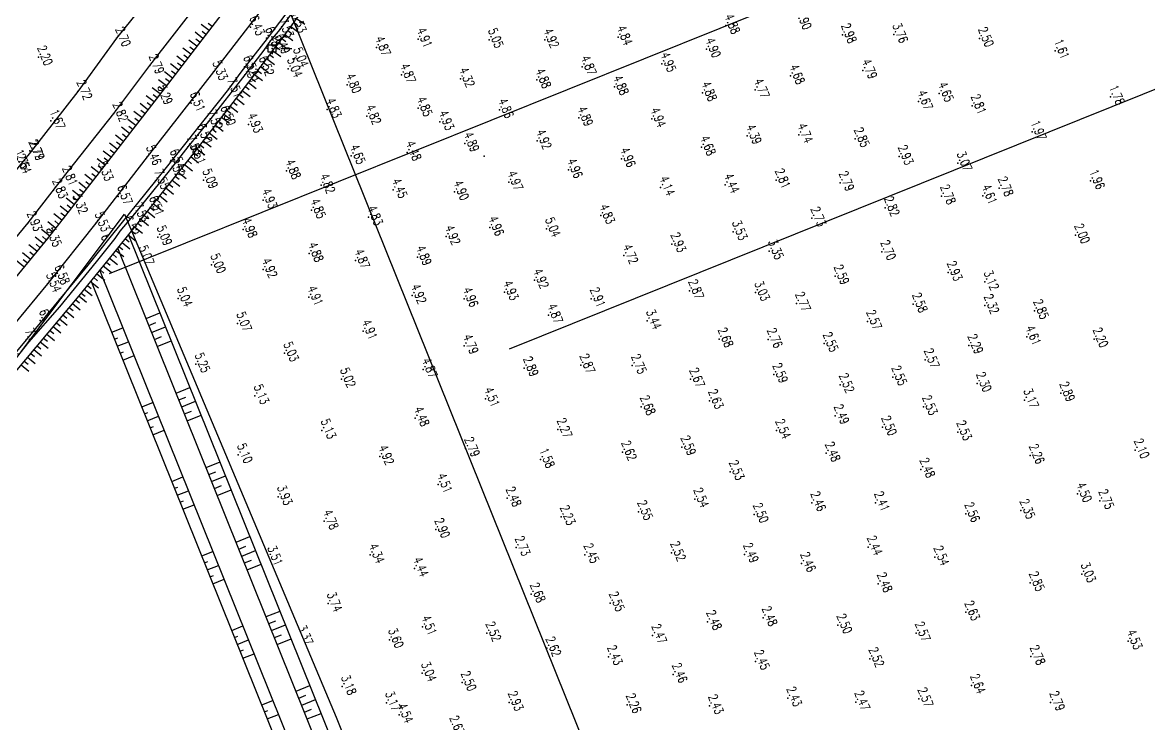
# Model space of a CAD drawing. Header units: millimetres. Extents: x 405522 to 410309, y 2303080 to 2310223.
# Drawn here: x 407481.1 to 407706.3, y 2306844.7 to 2306985 of the extents above; entities that cross this region are included whole.
import ezdxf
from ezdxf.enums import TextEntityAlignment as Align
from ezdxf.xclip import XClip

# ---------------------------------------------------------------- set-up
doc = ezdxf.new("R2010")
doc.units = ezdxf.units.MM
doc.header["$LTSCALE"] = 10
doc.header["$MEASUREMENT"] = 0
doc.header["$XCLIPFRAME"] = 0
doc.layers.get('0').update_dxf_attribs({"linetype": 'CONTINUOUS'})
doc.layers.get('Defpoints').update_dxf_attribs({"linetype": 'CONTINUOUS'})
for name, color, linetype in [('caodo', 7, 'CONTINUOUS'), ('De', 5, 'CONTINUOUS'), ('Hatch', 8, 'CONTINUOUS'), ('Ke', 3, 'CONTINUOUS'), ('Line', 136, 'CONTINUOUS'), ('Main', 3, 'CONTINUOUS'), ('w', 8, 'CONTINUOUS')]:
    doc.layers.add(name, color=color, linetype=linetype)
doc.styles.add('TextH', font='vntimeh.shx', dxfattribs={"width": 0.75})
doc.styles.add('txt', font='romans.shx', dxfattribs={"height": 0.2})
doc.dimstyles.new('D2', dxfattribs={"dimscale": 2, "dimtxt": 1.8, "dimasz": 1.5, "dimexe": 1.5, "dimexo": 2, "dimgap": 1, "dimtad": 1, "dimdec": 1, "dimdsep": 46, "dimtxsty": 'TextH', "dimcen": 2.5, "dimclrd": 4, "dimclre": 4, "dimclrt": 7, "dimadec": 1, "dimazin": 2, "dimtfac": 1, "dimtdec": 1, "dimtmove": 1, "dimatfit": 0, "dimfxl": 0.25, "dimtolj": 1, "dimtzin": 0, "dimlwd": -1, "dimlwe": -1, "dimarcsym": 0})

# ---------------------------------------------------------------- blocks, each defined once
blk = doc.blocks.new('20')
at = {"layer": 'caodo', "color": 8, "linetype": 'Continuous'}
for p in [(-72.53, -323.9, 4.21), (14.09, -324.12, 2.56), (-80.87, -324.43, 4.11), (-75.04, -324.93, 5.21), (-7.43, -326.41, 2.52), (37.38, -325.98, 0.66), (47.63, -325.93, 1.44), (-107.65, -326.66, 0.38), (-77.7, -326.67, 4.16), (-75.78, -328.1, 4.17), (-55.72, -328.53, 2.55), (-47.41, -326.86, 2.59), (-33.19, -326.94, 2.73), (-22.09, -326.95, 2.6), (64.76, -326.72, 0.18), (-123.24, -330.42, -0.12), (-72.11, -330.78, 2.72), (10.25, -328.87, 2.58), (79.9, -329.14, -0.71), (-100.96, -332.11, 0.47), (-82.1, -332.36, 4.2), (-78.99, -332.5, 4.2), (-73.32, -332.8, 2.72), (-14.61, -332.4, 2.55), (1.31, -331.74, 2.63), (41.48, -333.11, 2.47), (-88.26, -333.39, 3.01), (-82.02, -333.98, 5.19), (-50.71, -333.97, 2.55), (-38.94, -334.76, 2), (-23.67, -334.99, 2.56), (27.03, -334.18, 2.36), (-115.35, -337.29, 0.4), (-85.3, -336.85, 5.19), (-61.59, -335.97, 2.48), (-8.17, -336.35, 2.56), (9.46, -337.57, 2.56), (19.96, -336.99, 2.45), (56.75, -337.7, 2.33), (-99.26, -338.23, 2.97), (-92.74, -339.64, 4.19), (52.6, -339.33, 2.35), (90.92, -338.34, -0.54), (-108.17, -341.68, 0.5), (-65.55, -340.91, 2.51), (-57.61, -342.24, 2.5), (-47.39, -340.62, 2.53), (-31.14, -340.97, 2.54), (63.3, -340.15, 0.49), (-120.76, -343.19, -0.65), (-89.3, -343.29, 5.2), (-86.67, -342.42, 4.18), (-81.25, -343.88, 2.61), (-43.03, -343.38, 0.61), (-43.03, -343.38, 2.61), (-15.28, -342.57, 2.57), (-0.71, -342.79, 2.62), (-91.35, -346.03, 4.18), (18.38, -346.17, 2.07), (28.66, -345.94, 2.42), (75.27, -345.39, -0.35), (-93.41, -348.35, 5.21), (-38.03, -347.7, 2.57), (-23.57, -347.18, 2.6), (9.23, -348.43, 2.36), (39.96, -346.79, 0.53), (-124.97, -349.19, 0.45), (-124.86, -349.41, 0.47), (-101.52, -350.34, 3.14), (-96.78, -351.09, 4.22), (-92.66, -350.15, 4.19), (-60.76, -350.18, 2.33), (-49.58, -349.47, 2.16), (-34.16, -350.25, -0.03), (-6.78, -350.76, 2.64), (48.72, -350.3, 0.61), (-96.88, -352.8, 5.2), (-73.67, -353.15, 2.56), (-17.36, -352.94, 2.64), (60.44, -351.6, 0.75), (-118.27, -354.46, 0.49), (-111.11, -353.52, 3.01), (-99.88, -355.16, 5.23), (-90.24, -355.04, 2.77), (-29.28, -355.45, 2.65), (24.15, -355, 0.49), (36.92, -355.53, 0.47), (86.96, -355.18, -0.36), (-120.24, -357.01, 0.51), (-66.79, -356.02, 2.5), (-52.4, -356.95, 2.13), (-40.09, -357.37, 2.58), (1.07, -356.47, 1.82), (13.97, -355.96, 2.12), (68.7, -356.6, 0.46), (-116.22, -360.08, 3), (-107.3, -358.28, 4.25), (-78.38, -359.03, 2.61), (57.17, -358.21, 0.46), (65.46, -358.18, 2.29), (-104.04, -361.79, 5.21), (-100.93, -360.46, 4.19), (-68.68, -361.02, 2.53), (-57.27, -362.41, 2.51), (-10.91, -362.12, 2.51), (45.96, -360.56, 0.5), (-125.32, -363.54, 0.61), (-111.78, -363.65, 3.21), (-33.09, -364.48, 2.64), (-21.76, -364.75, 2.72), (31.29, -362.63, 0.41), (-121.47, -366.67, 3.03), (-99.39, -366.4, 2.77), (-82.37, -364.86, 2.66), (-41.78, -366.32, 2.6), (15.57, -365.36, 1.21), (83.98, -366.02, -0.32), (3.32, -367.79, 0.61), (22.78, -369.21, 1.03), (-69.14, -369.71, 2.56), (-59.87, -371.07, 2.55), (-47.53, -370.39, 2.57), (-6.26, -370.12, 2.4), (45.23, -369.33, 0.38), (-88.64, -371.98, 2.68), (-78.36, -372.9, 2.6), (58.51, -373.49, 0.61), (-121.47, -375.77, 3.22), (-119.83, -374.22, 4.26), (-24.15, -375.01, 2.6), (35.91, -374.23, 0.27), (65.84, -375.37, 0.8), (-48.57, -378.07, 2.6), (-30.14, -377.39, 2.61), (6.85, -377.15, 0.55), (20.02, -377.51, 0.71), (-95.33, -378.67, 2.72), (-69.22, -378.44, 2.59), (-38.21, -378.72, 2.64), (-12.79, -378.75, 0.59), (28.2, -379.65, 0.45), (51.55, -379.82, 0.26), (65.87, -380.11), (-21.32, -382.01, 2.55), (75.77, -381.13, 0.53), (-122.9, -383.1, 4.28), (-83.45, -383.66, 2.75), (-1.6, -383.18, 1.12), (42.42, -383.27, 0.25), (-125.71, -386.95, 5.21), (-58.38, -385.21, 2.59), (12.73, -386.79, 0.36), (22.57, -386.89, 0.44), (74.21, -386.37, 2.29), (87.66, -386.79, -0.12), (-38.18, -388.12, 2.47), (33.72, -387.71, 0.23), (62.67, -388.09, -0.03), (-74.08, -389.63, 2.71), (53.92, -390.96, 0.25), (-91.79, -391.83, 2.93), (-46.38, -392.87, 2.55), (-26.17, -392.58, 0.57), (-14.88, -392.02, 0.55), (-4.59, -392.1, 0.43), (23.67, -393.9, 0.27), (-62.72, -394.81, 2.7), (7.04, -394.83, 0.35), (36.94, -395.91, 0.2), (47.45, -394.4, 0.23), (64.34, -395.69, -0.02), (-79.99, -398.15, 2.81), (81.01, -397.61, 0.57), (-33.93, -398.71, 2.19), (-2.81, -400.33, 0.36), (10.81, -399.11, 0.31), (53.57, -400.33, 0.21), (73.77, -398.99, 0.85), (-47.97, -402.58, 2.16), (35.91, -402.14, 0.17), (-66.62, -405.05, 2.81), (-19.44, -404.89, -0.05), (24.22, -405.07, 0.22), (45.4, -404.42, 0.18), (60.42, -405.38, 0.21), (-37.9, -408.67, 0.47), (-6.55, -409.4, 0.3), (5.3, -408.37, 0.27), (34.14, -409.63, 0.16), (95.87, -408.98, -0.22), (-83.32, -409.95, 2.78), (-55.05, -410.29, 2.6), (-22.94, -410.88, -0.74), (74.92, -410.06, -0.06), (14.96, -413.31, 0.21), (53.05, -412.84, 0.16), (-43.37, -415.89, 2.19), (-75.33, -418.32, 1.61), (-29.61, -418.63, 0.16), (84.37, -417.74, 2.18), (7.87, -418.81, 0.22), (31.26, -419.54, 0.14), (43.98, -419.54, 0.09), (88.8, -419.11, 0.43), (-66.14, -423.2, 2.46), (-18.79, -422.31, -0.09), (-3.33, -421.31, 0.23), (19.78, -421.86, 0.18), (62.03, -421.72, 0.24), (73.04, -421.06, 0.03), (-43.87, -424.89, 0.58), (-56.97, -429.95, 2.02), (-27.81, -428.48, 0.41), (-14.06, -429.92, 0.13), (3.25, -429.51, 0.2), (17.81, -429.85, 0.17), (42.54, -428.39, 0.12), (29.23, -431.67, 0.14), (55.87, -430.4, 0.22), (-48.14, -432.64, 2.12), (85.21, -433.77, 0.71), (44.53, -435.74, 0.16), (74.92, -435.53, 0.53), (-24.79, -437.79, 0.36), (-65.38, -439.66, 1.42), (-8.99, -439.57, 0.23), (10.45, -443.29, 0.16), (21.54, -442.5, 0.16), (62.03, -441.41, 0.31), (-46.49, -444.31, 2.19), (-33.64, -445.57, 0.2), (36.49, -444, 0.18), (52.12, -445.58, 0.25), (-53.13, -446.89, 1.28), (-0.53, -446.04, 0.15), (94.48, -447.18, 2.21), (-21.66, -448.57, 0.3), (-9.37, -450.3, 0.11), (75.06, -450.27, 0.46), (20, -451.24, 0.13), (42.88, -450.7, 0.2), (-46.57, -453.6, 0.72), (3.58, -453.84, 0.14), (-62.56, -456.27, 0.86), (-38.6, -455.48, 0.18), (63.16, -456.04, 0.32), (26.47, -458.57, 0.11), (52.66, -458.72, 0.25), (-53.73, -459.5, 0.85), (-29.2, -459.46, 0.61), (-5.62, -459.93, -0.06), (10.8, -460.13, 0.11), (40.05, -459.39, 0.15), (78.99, -459.45, 0.47), (-51.2, -461.89, 2.22)]:
    blk.add_point(p, dxfattribs=at)
at = {"layer": 'caodo', "color": 8, "linetype": 'Continuous', "style": 'txt', "width": 0.75}
for s, p in [('6.53', (-72.03, -323.9, 4.21)), ('4.90', (28.86, -323.25, 2.58)), ('6.43', (-80.37, -324.43, 4.11)), ('7.53', (-74.54, -324.93, 5.21)), ('4.88', (14.59, -324.12, 2.56)), ('2.98', (37.88, -325.98, 0.66)), ('3.76', (48.13, -325.93, 1.44)), ('2.70', (-107.15, -326.66, 0.38)), ('6.48', (-77.2, -326.67, 4.16)), ('6.49', (-75.28, -328.1, 4.17)), ('4.91', (-46.91, -326.86, 2.59)), ('5.05', (-32.69, -326.94, 2.73)), ('4.92', (-21.59, -326.95, 2.6)), ('4.84', (-6.93, -326.41, 2.52)), ('2.50', (65.26, -326.72, 0.18)), ('2.20', (-122.74, -330.42, -0.12)), ('5.04', (-71.61, -330.78, 2.72)), ('4.87', (-55.22, -328.53, 2.55)), ('4.90', (10.75, -328.87, 2.58)), ('1.61', (80.4, -329.14, -0.71)), ('2.79', (-100.46, -332.11, 0.47)), ('6.52', (-81.6, -332.36, 4.2)), ('6.52', (-78.49, -332.5, 4.2)), ('5.04', (-72.82, -332.8, 2.72)), ('4.87', (-14.11, -332.4, 2.55)), ('4.95', (1.81, -331.74, 2.63)), ('5.33', (-87.76, -333.39, 3.01)), ('7.51', (-81.52, -333.98, 5.19)), ('4.87', (-50.21, -333.97, 2.55)), ('4.32', (-38.44, -334.76, 2)), ('4.88', (-23.17, -334.99, 2.56)), ('4.68', (27.53, -334.18, 2.36)), ('4.79', (41.98, -333.11, 2.47)), ('2.72', (-114.85, -337.29, 0.4)), ('7.51', (-84.8, -336.85, 5.19)), ('4.80', (-61.09, -335.97, 2.48)), ('4.88', (-7.67, -336.35, 2.56)), ('4.77', (20.46, -336.99, 2.45)), ('5.29', (-98.76, -338.23, 2.97)), ('6.51', (-92.24, -339.64, 4.19)), ('4.88', (9.96, -337.57, 2.56)), ('4.67', (53.1, -339.33, 2.35)), ('4.65', (57.25, -337.7, 2.33)), ('1.78', (91.42, -338.34, -0.54)), ('2.82', (-107.67, -341.68, 0.5)), ('4.83', (-65.05, -340.91, 2.51)), ('4.85', (-46.89, -340.62, 2.53)), ('4.86', (-30.64, -340.97, 2.54)), ('2.81', (63.8, -340.15, 0.49)), ('1.67', (-120.26, -343.19, -0.65)), ('7.52', (-88.8, -343.29, 5.2)), ('6.50', (-86.17, -342.42, 4.18)), ('4.93', (-80.75, -343.88, 2.61)), ('4.82', (-57.11, -342.24, 2.5)), ('4.93', (-42.53, -343.38, 2.61)), ('4.89', (-14.78, -342.57, 2.57)), ('4.94', (-0.21, -342.79, 2.62)), ('6.50', (-90.85, -346.03, 4.18)), ('4.39', (18.88, -346.17, 2.07)), ('4.74', (29.16, -345.94, 2.42)), ('1.97', (75.77, -345.39, -0.35)), ('7.53', (-92.91, -348.35, 5.21)), ('4.89', (-37.53, -347.7, 2.57)), ('4.92', (-23.07, -347.18, 2.6)), ('4.68', (9.73, -348.43, 2.36)), ('2.85', (40.46, -346.79, 0.53)), ('2.77', (-124.47, -349.19, 0.45)), ('2.79', (-124.36, -349.41, 0.47)), ('5.46', (-101.02, -350.34, 3.14)), ('6.54', (-96.28, -351.09, 4.22)), ('6.51', (-92.16, -350.15, 4.19)), ('4.65', (-60.26, -350.18, 2.33)), ('4.48', (-49.08, -349.47, 2.16)), ('4.96', (-6.28, -350.76, 2.64)), ('2.93', (49.22, -350.3, 0.61)), ('1.75', (-127.32, -351.22, -0.57)), ('2.64', (-126.97, -352.04, 0.32)), ('5.33', (-110.61, -353.52, 3.01)), ('7.52', (-96.38, -352.8, 5.2)), ('4.88', (-73.17, -353.15, 2.56)), ('4.96', (-16.86, -352.94, 2.64)), ('3.07', (60.94, -351.6, 0.75)), ('2.81', (-117.77, -354.46, 0.49)), ('7.55', (-99.38, -355.16, 5.23)), ('5.09', (-89.74, -355.04, 2.77)), ('2.81', (24.65, -355, 0.49)), ('2.79', (37.42, -355.53, 0.47)), ('1.96', (87.46, -355.18, -0.36)), ('2.83', (-119.74, -357.01, 0.51)), ('4.82', (-66.29, -356.02, 2.5)), ('4.45', (-51.9, -356.95, 2.13)), ('4.90', (-39.59, -357.37, 2.58)), ('4.97', (-28.78, -355.45, 2.65)), ('4.14', (1.57, -356.47, 1.82)), ('4.44', (14.47, -355.96, 2.12)), ('2.78', (69.2, -356.6, 0.46)), ('5.32', (-115.72, -360.08, 3)), ('6.57', (-106.8, -358.28, 4.25)), ('4.93', (-77.88, -359.03, 2.61)), ('2.78', (57.67, -358.21, 0.46)), ('4.61', (65.96, -358.18, 2.29)), ('7.53', (-103.54, -361.79, 5.21)), ('6.51', (-100.43, -360.46, 4.19)), ('4.85', (-68.18, -361.02, 2.53)), ('4.83', (-10.41, -362.12, 2.51)), ('2.82', (46.46, -360.56, 0.5)), ('2.93', (-124.82, -363.54, 0.61)), ('5.53', (-111.28, -363.65, 3.21)), ('6.52', (-105.51, -364.45, 4.2)), ('4.83', (-56.77, -362.41, 2.51)), ('5.04', (-21.26, -364.75, 2.72)), ('2.73', (31.79, -362.63, 0.41)), ('5.35', (-120.97, -366.67, 3.03)), ('7.53', (-108.2, -366.17, 5.21)), ('5.09', (-98.89, -366.4, 2.77)), ('4.98', (-81.87, -364.86, 2.66)), ('4.92', (-41.28, -366.32, 2.6)), ('4.96', (-32.59, -364.48, 2.64)), ('3.53', (16.07, -365.36, 1.21)), ('2.00', (84.48, -366.02, -0.32)), ('6.64', (-110.06, -368.14, 4.32)), ('6.51', (-106.22, -367.61, 4.19)), ('2.93', (3.82, -367.79, 0.61)), ('3.35', (23.28, -369.21, 1.03)), ('7.57', (-111.21, -371.36, 5.25)), ('5.07', (-102.48, -370.35, 2.75)), ('4.88', (-68.64, -369.71, 2.56)), ('4.87', (-59.37, -371.07, 2.55)), ('4.89', (-47.03, -370.39, 2.57)), ('4.72', (-5.76, -370.12, 2.4)), ('2.70', (45.73, -369.33, 0.38)), ('6.55', (-112.92, -373.63, 4.23)), ('5.00', (-88.14, -371.98, 2.68)), ('4.92', (-77.86, -372.9, 2.6)), ('2.93', (59.01, -373.49, 0.61)), ('5.54', (-120.97, -375.77, 3.22)), ('6.58', (-119.33, -374.22, 4.26)), ('4.92', (-23.65, -375.01, 2.6)), ('2.59', (36.41, -374.23, 0.27)), ('3.12', (66.34, -375.37, 0.8)), ('4.93', (-29.64, -377.39, 2.61)), ('2.87', (7.35, -377.15, 0.55)), ('3.03', (20.52, -377.51, 0.71)), ('7.51', (-118.57, -380.34, 5.19)), ('5.04', (-94.83, -378.67, 2.72)), ('4.91', (-68.72, -378.44, 2.59)), ('4.92', (-48.07, -378.07, 2.6)), ('4.96', (-37.71, -378.72, 2.64)), ('2.91', (-12.29, -378.75, 0.59)), ('2.77', (28.7, -379.65, 0.45)), ('2.58', (52.05, -379.82, 0.26)), ('2.32', (66.37, -380.11)), ('4.87', (-20.82, -382.01, 2.55)), ('2.85', (76.27, -381.13, 0.53)), ('6.60', (-122.4, -383.1, 4.28)), ('5.07', (-82.95, -383.66, 2.75)), ('3.44', (-1.1, -383.18, 1.12)), ('2.57', (42.92, -383.27, 0.25)), ('7.53', (-125.21, -386.95, 5.21)), ('4.91', (-57.88, -385.21, 2.59)), ('2.68', (13.23, -386.79, 0.36)), ('2.76', (23.07, -386.89, 0.44)), ('4.61', (74.71, -386.37, 2.29)), ('2.20', (88.16, -386.79, -0.12)), ('4.79', (-37.68, -388.12, 2.47)), ('2.55', (34.22, -387.71, 0.23)), ('2.29', (63.17, -388.09, -0.03)), ('5.03', (-73.58, -389.63, 2.71)), ('2.57', (54.42, -390.96, 0.25)), ('6.40', (-128.1, -391.89, 4.08)), ('5.25', (-91.29, -391.83, 2.93)), ('4.87', (-45.88, -392.87, 2.55)), ('2.89', (-25.67, -392.58, 0.57)), ('2.87', (-14.38, -392.02, 0.55)), ('2.75', (-4.09, -392.1, 0.43)), ('2.59', (24.17, -393.9, 0.27)), ('5.02', (-62.22, -394.81, 2.7)), ('2.67', (7.54, -394.83, 0.35)), ('2.52', (37.44, -395.91, 0.2)), ('2.55', (47.95, -394.4, 0.23)), ('2.30', (64.84, -395.69, -0.02)), ('5.13', (-79.49, -398.15, 2.81)), ('2.89', (81.51, -397.61, 0.57)), ('4.51', (-33.43, -398.71, 2.19)), ('2.68', (-2.31, -400.33, 0.36)), ('2.63', (11.31, -399.11, 0.31)), ('2.53', (54.07, -400.33, 0.21)), ('3.17', (74.27, -398.99, 0.85)), ('4.48', (-47.47, -402.58, 2.16)), ('2.49', (36.41, -402.14, 0.17)), ('5.13', (-66.12, -405.05, 2.81)), ('2.27', (-18.94, -404.89, -0.05)), ('2.54', (24.72, -405.07, 0.22)), ('2.50', (45.9, -404.42, 0.18)), ('2.53', (60.92, -405.38, 0.21)), ('2.79', (-37.4, -408.67, 0.47)), ('2.62', (-6.05, -409.4, 0.3)), ('2.59', (5.8, -408.37, 0.27)), ('2.48', (34.64, -409.63, 0.16)), ('2.10', (96.37, -408.98, -0.22)), ('5.10', (-82.82, -409.95, 2.78)), ('4.92', (-54.55, -410.29, 2.6)), ('1.58', (-22.44, -410.88, -0.74)), ('2.26', (75.42, -410.06, -0.06)), ('2.53', (15.46, -413.31, 0.21)), ('2.48', (53.55, -412.84, 0.16)), ('4.51', (-42.87, -415.89, 2.19)), ('3.93', (-74.83, -418.32, 1.61)), ('2.48', (-29.11, -418.63, 0.16)), ('4.50', (84.87, -417.74, 2.18)), ('2.54', (8.37, -418.81, 0.22)), ('2.46', (31.76, -419.54, 0.14)), ('2.41', (44.48, -419.54, 0.09)), ('2.75', (89.3, -419.11, 0.43)), ('2.23', (-18.29, -422.31, -0.09)), ('2.55', (-2.83, -421.31, 0.23)), ('2.50', (20.28, -421.86, 0.18)), ('2.56', (62.53, -421.72, 0.24)), ('2.35', (73.54, -421.06, 0.03)), ('4.78', (-65.64, -423.2, 2.46)), ('2.90', (-43.37, -424.89, 0.58)), ('2.73', (-27.31, -428.48, 0.41)), ('2.45', (-13.56, -429.92, 0.13)), ('2.52', (3.75, -429.51, 0.2)), ('2.49', (18.31, -429.85, 0.17)), ('2.44', (43.04, -428.39, 0.12)), ('3.51', (-76.77, -430.4, 1.19)), ('4.34', (-56.47, -429.95, 2.02)), ('2.46', (29.73, -431.67, 0.14)), ('2.54', (56.37, -430.4, 0.22)), ('4.44', (-47.64, -432.64, 2.12)), ('3.03', (85.71, -433.77, 0.71)), ('2.48', (45.03, -435.74, 0.16)), ('2.85', (75.42, -435.53, 0.53)), ('2.68', (-24.29, -437.79, 0.36)), ('3.74', (-64.88, -439.66, 1.42)), ('2.55', (-8.49, -439.57, 0.23)), ('2.48', (10.95, -443.29, 0.16)), ('2.48', (22.04, -442.5, 0.16)), ('2.63', (62.53, -441.41, 0.31)), ('4.51', (-45.99, -444.31, 2.19)), ('2.52', (-33.14, -445.57, 0.2)), ('2.50', (36.99, -444, 0.18)), ('2.57', (52.62, -445.58, 0.25)), ('3.37', (-70.75, -446.28, 1.05)), ('3.60', (-52.63, -446.89, 1.28)), ('2.47', (-0.03, -446.04, 0.15)), ('4.53', (94.98, -447.18, 2.21)), ('2.62', (-21.16, -448.57, 0.3)), ('2.78', (75.56, -450.27, 0.46)), ('2.43', (-8.87, -450.3, 0.11)), ('2.45', (20.5, -451.24, 0.13)), ('2.52', (43.38, -450.7, 0.2)), ('3.04', (-46.07, -453.6, 0.72)), ('2.46', (4.08, -453.84, 0.14)), ('3.18', (-62.06, -456.27, 0.86)), ('2.50', (-38.1, -455.48, 0.18)), ('2.64', (63.66, -456.04, 0.32)), ('2.43', (26.97, -458.57, 0.11)), ('2.57', (53.16, -458.72, 0.25)), ('3.17', (-53.23, -459.5, 0.85)), ('2.93', (-28.7, -459.46, 0.61)), ('2.26', (-5.12, -459.93, -0.06)), ('2.43', (11.3, -460.13, 0.11)), ('2.47', (40.55, -459.39, 0.15)), ('2.79', (79.49, -459.45, 0.47)), ('4.54', (-50.7, -461.89, 2.22)), ('2.67', (-40.38, -464.37, 0.35))]:
    blk.add_text(s, height=1.8, rotation=292, dxfattribs=at).set_placement(p, align=Align.CENTER)
blk = doc.blocks.new('*D50')
at = {"layer": 'Defpoints', "color": 0, "linetype": 'Continuous'}
for p in [(407494.82, 2306933.31), (408995.35, 2306821.5), (407742.64, 2306317.43)]:
    blk.add_point(p, dxfattribs=at)
at = {"layer": 'Hatch', "color": 4, "linetype": 'Continuous'}
for p, q in [((407498.53, 2306934.8), (408750.32, 2307438.5)), ((408748.65, 2307434.6), (408994.23, 2306824.28)), ((407746.35, 2306318.92), (408998.14, 2306822.62))]:
    blk.add_line(p, q, dxfattribs=at)
for points in [[(408749.12, 2307434.78), (408748.19, 2307434.41), (408747.53, 2307437.38)], [(408994.7, 2306824.47), (408993.77, 2306824.09), (408995.35, 2306821.5)]]:
    blk.add_solid(points, dxfattribs=at)
at = {"layer": 'Hatch', "color": 7, "linetype": 'Continuous', "insert": (408874.97, 2307130.86), "char_height": 3.6, "attachment_point": 5, "rotation": 291.9189, "style": 'TextH'}
blk.add_mtext('\\A1;663.9', dxfattribs=at)
blk = doc.blocks.new('*D54')
at = {"layer": 'Defpoints', "color": 0, "linetype": 'Continuous'}
for p in [(408495.7, 2307336.05), (407494.82, 2306933.31), (407742.64, 2306317.43)]:
    blk.add_point(p, dxfattribs=at)
at = {"layer": 'Hatch', "color": 4, "linetype": 'Continuous'}
for p, q in [((407498.53, 2306934.8), (408498.49, 2307337.17)), ((408742.4, 2306722.95), (408496.82, 2307333.26)), ((407746.35, 2306318.92), (408746.31, 2306721.28))]:
    blk.add_line(p, q, dxfattribs=at)
for points in [[(408497.29, 2307333.45), (408496.36, 2307333.08), (408495.7, 2307336.05)], [(408742.87, 2306723.13), (408741.94, 2306722.76), (408743.52, 2306720.16)]]:
    blk.add_solid(points, dxfattribs=at)
at = {"layer": 'Hatch', "color": 7, "linetype": 'Continuous', "insert": (408623.14, 2307029.52), "char_height": 3.6, "attachment_point": 5, "rotation": 291.9189, "style": 'TextH'}
blk.add_mtext('\\A1;663.9', dxfattribs=at)

msp = doc.modelspace()

# ---------------------------------------------------------------- linework, layer by layer
at = {"color": 4}
for p, q in [((407530.99, 2306980.53), (407530.99, 2306980.91)), ((407530.24, 2306979.78), (407529.87, 2306979.78)), ((407530.99, 2306979.03), (407530.99, 2306978.66)), ((407531.74, 2306979.78), (407532.12, 2306979.78)), ((407532.76, 2306979.78), (407534.95, 2306979.78))]:
    msp.add_line(p, q, dxfattribs=at)
msp.add_lwpolyline([(407530.24, 2306980.53), (407531.74, 2306980.53), (407531.74, 2306979.03), (407530.24, 2306979.03)], close=True, dxfattribs=at)
msp.add_point((407530.99, 2306979.78), dxfattribs=at)
at = {"layer": 'De', "color": 8, "linetype": 'Continuous'}
for p, q in [((407535.87, 2306985.79), (407537.51, 2306984.65)), ((407517.18, 2306981.81), (407515.6, 2306983.03)), ((407518.4, 2306983.39), (407516.82, 2306984.61)), ((407517.79, 2306982.6), (407517, 2306983.21)), ((407519.01, 2306984.19), (407518.22, 2306984.8)), ((407534.11, 2306983.37), (407534.91, 2306982.77)), ((407534.71, 2306984.17), (407536.31, 2306982.96)), ((407535.3, 2306984.97), (407536.12, 2306984.4)), ((407515.96, 2306980.22), (407514.38, 2306981.44)), ((407516.57, 2306981.02), (407515.78, 2306981.63)), ((407532.31, 2306980.97), (407533.91, 2306979.77)), ((407532.91, 2306981.77), (407533.71, 2306981.17)), ((407533.51, 2306982.57), (407535.11, 2306981.37)), ((407514.74, 2306978.64), (407513.16, 2306979.86)), ((407514.13, 2306977.85), (407513.34, 2306978.45)), ((407515.35, 2306979.43), (407514.56, 2306980.04)), ((407530.51, 2306978.57), (407531.31, 2306977.97)), ((407531.11, 2306979.37), (407532.71, 2306978.17)), ((407531.71, 2306980.17), (407532.51, 2306979.57)), ((407512.3, 2306975.47), (407510.72, 2306976.69)), ((407513.52, 2306977.05), (407511.94, 2306978.27)), ((407512.91, 2306976.26), (407512.12, 2306976.87)), ((407528.71, 2306976.17), (407530.3, 2306974.97)), ((407529.31, 2306976.97), (407530.11, 2306976.37)), ((407529.91, 2306977.77), (407531.51, 2306976.57)), ((407511.09, 2306973.88), (407509.5, 2306975.1)), ((407511.69, 2306974.67), (407510.9, 2306975.28)), ((407527.48, 2306974.59), (407529.06, 2306973.36)), ((407528.1, 2306975.38), (407528.89, 2306974.77)), ((407508.65, 2306970.71), (407507.06, 2306971.93)), ((407509.87, 2306972.3), (407508.28, 2306973.52)), ((407509.26, 2306971.5), (407508.46, 2306972.11)), ((407510.48, 2306973.09), (407509.68, 2306973.7)), ((407525.65, 2306972.21), (407526.44, 2306971.6)), ((407526.26, 2306973.01), (407527.84, 2306971.78)), ((407526.87, 2306973.8), (407527.66, 2306973.18)), ((407507.42, 2306969.13), (407505.84, 2306970.35)), ((407508.04, 2306969.92), (407507.25, 2306970.53)), ((407523.81, 2306969.84), (407525.39, 2306968.62)), ((407524.42, 2306970.63), (407525.21, 2306970.02)), ((407525.03, 2306971.42), (407526.62, 2306970.2)), ((407504.97, 2306965.97), (407503.39, 2306967.19)), ((407506.2, 2306967.55), (407504.62, 2306968.77)), ((407505.59, 2306966.76), (407504.8, 2306967.37)), ((407506.81, 2306968.34), (407506.02, 2306968.95)), ((407521.97, 2306967.47), (407522.76, 2306966.86)), ((407522.59, 2306968.26), (407524.17, 2306967.04)), ((407523.2, 2306969.05), (407523.99, 2306968.44)), ((407503.75, 2306964.39), (407502.17, 2306965.61)), ((407504.36, 2306965.18), (407503.57, 2306965.79)), ((407520.28, 2306965.28), (407521.07, 2306964.67)), ((407520.89, 2306966.07), (407522.47, 2306964.84)), ((407521.36, 2306966.68), (407522.94, 2306965.45)), ((407502.52, 2306962.81), (407500.94, 2306964.03)), ((407503.14, 2306963.6), (407502.34, 2306964.21)), ((407518.44, 2306962.91), (407520.02, 2306961.68)), ((407519.05, 2306963.7), (407519.84, 2306963.09)), ((407519.66, 2306964.49), (407521.25, 2306963.26)), ((407500.07, 2306959.64), (407498.49, 2306960.87)), ((407501.3, 2306961.22), (407499.72, 2306962.45)), ((407500.68, 2306960.43), (407499.89, 2306961.05)), ((407501.91, 2306962.02), (407501.12, 2306962.63)), ((407516.6, 2306960.54), (407517.39, 2306959.92)), ((407517.21, 2306961.33), (407518.8, 2306960.1)), ((407517.83, 2306962.12), (407518.62, 2306961.51)), ((407498.85, 2306958.06), (407497.27, 2306959.29)), ((407499.46, 2306958.85), (407498.67, 2306959.47)), ((407514.76, 2306958.17), (407516.32, 2306956.92)), ((407515.38, 2306958.96), (407516.17, 2306958.34)), ((407515.99, 2306959.75), (407517.57, 2306958.52)), ((407496.4, 2306954.9), (407494.83, 2306956.14)), ((407497.62, 2306956.48), (407496.04, 2306957.71)), ((407497.01, 2306955.69), (407496.22, 2306956.3)), ((407498.23, 2306957.27), (407497.44, 2306957.89)), ((407513.51, 2306956.61), (407515.07, 2306955.36)), ((407514.14, 2306957.39), (407514.92, 2306956.76)), ((407495.16, 2306953.33), (407493.59, 2306954.57)), ((407495.78, 2306954.12), (407494.99, 2306954.74)), ((407511.63, 2306954.27), (407512.41, 2306953.64)), ((407512.26, 2306955.05), (407513.82, 2306953.8)), ((407512.88, 2306955.83), (407513.66, 2306955.2)), ((407492.68, 2306950.19), (407491.11, 2306951.43)), ((407493.92, 2306951.76), (407492.35, 2306953)), ((407493.3, 2306950.97), (407492.52, 2306951.59)), ((407494.54, 2306952.55), (407493.75, 2306953.16)), ((407509.76, 2306951.93), (407511.32, 2306950.68)), ((407510.38, 2306952.71), (407511.16, 2306952.08)), ((407511.01, 2306953.49), (407512.57, 2306952.24)), ((407491.45, 2306948.62), (407489.87, 2306949.86)), ((407492.06, 2306949.4), (407491.28, 2306950.02)), ((407507.88, 2306949.59), (407508.66, 2306948.96)), ((407508.5, 2306950.37), (407510.06, 2306949.12)), ((407509.13, 2306951.15), (407509.91, 2306950.52)), ((407490.21, 2306947.05), (407488.64, 2306948.28)), ((407490.83, 2306947.83), (407490.04, 2306948.45)), ((407506.01, 2306947.24), (407507.57, 2306946)), ((407506.63, 2306948.03), (407507.41, 2306947.4)), ((407507.25, 2306948.81), (407508.81, 2306947.56)), ((407487.73, 2306943.9), (407486.16, 2306945.14)), ((407488.97, 2306945.48), (407487.4, 2306946.71)), ((407488.35, 2306944.69), (407487.57, 2306945.31)), ((407489.59, 2306946.26), (407488.8, 2306946.88)), ((407504.14, 2306944.9), (407504.92, 2306944.27)), ((407504.76, 2306945.68), (407506.33, 2306944.43)), ((407505.38, 2306946.46), (407506.17, 2306945.84)), ((407486.49, 2306942.33), (407484.92, 2306943.57)), ((407487.11, 2306943.12), (407486.33, 2306943.74)), ((407502.27, 2306942.55), (407503.84, 2306941.3)), ((407502.89, 2306943.33), (407503.68, 2306942.71)), ((407503.52, 2306944.11), (407505.08, 2306942.87)), ((407483.96, 2306939.24), (407482.42, 2306940.51)), ((407485.24, 2306940.78), (407483.69, 2306942.05)), ((407484.6, 2306940.01), (407483.83, 2306940.64)), ((407485.87, 2306941.55), (407485.1, 2306942.19)), ((407500.4, 2306940.2), (407501.19, 2306939.58)), ((407501.03, 2306940.98), (407502.59, 2306939.74)), ((407501.65, 2306941.77), (407502.43, 2306941.14)), ((407482.69, 2306937.69), (407481.15, 2306938.96)), ((407483.33, 2306938.46), (407482.56, 2306939.1)), ((407499.16, 2306938.64), (407499.93, 2306938.01)), ((407499.78, 2306939.42), (407501.35, 2306938.17)), ((407481.42, 2306936.15), (407479.88, 2306937.42)), ((407482.06, 2306936.92), (407481.29, 2306937.55)), ((407497.26, 2306936.31), (407498.81, 2306935.05)), ((407497.89, 2306937.09), (407498.67, 2306936.45)), ((407498.52, 2306937.86), (407500.08, 2306936.6)), ((407495.37, 2306933.98), (407496.14, 2306933.35)), ((407496, 2306934.76), (407497.55, 2306933.5)), ((407496.63, 2306935.54), (407497.41, 2306934.9)), ((407493.47, 2306931.66), (407495.02, 2306930.4)), ((407494.1, 2306932.43), (407494.88, 2306931.8)), ((407494.74, 2306933.21), (407496.29, 2306931.95)), ((407491.76, 2306929.57), (407492.52, 2306928.93)), ((407492.4, 2306930.34), (407493.93, 2306929.06)), ((407492.84, 2306930.88), (407493.62, 2306930.25)), ((407489.83, 2306927.27), (407491.36, 2306925.99)), ((407490.47, 2306928.04), (407491.24, 2306927.4)), ((407491.12, 2306928.81), (407492.65, 2306927.52)), ((407487.9, 2306924.97), (407488.67, 2306924.33)), ((407488.55, 2306925.74), (407490.08, 2306924.46)), ((407489.19, 2306926.51), (407489.96, 2306925.86)), ((407485.98, 2306922.67), (407487.51, 2306921.39)), ((407486.62, 2306923.44), (407487.39, 2306922.8)), ((407487.26, 2306924.21), (407488.8, 2306922.92)), ((407484.05, 2306920.37), (407484.82, 2306919.73)), ((407484.69, 2306921.14), (407486.23, 2306919.86)), ((407485.34, 2306921.91), (407486.1, 2306921.27)), ((407482.13, 2306918.07), (407483.66, 2306916.79)), ((407482.77, 2306918.84), (407483.53, 2306918.2)), ((407483.41, 2306919.61), (407484.94, 2306918.32)), ((407480.84, 2306916.54), (407482.37, 2306915.26)), ((407481.48, 2306917.31), (407482.25, 2306916.67))]:
    msp.add_line(p, q, dxfattribs=at)
at = {"layer": 'De'}
for points in [[(407604.1, 2307214.93), (407606.18, 2307205.04), (407608.08, 2307193.32), (407609.51, 2307181.64), (407610.61, 2307170.42), (407611.08, 2307158.06), (407611.01, 2307146.21), (407610.44, 2307133.11), (407609.35, 2307121.78), (407607.4, 2307109.66), (407604.66, 2307096.93), (407599.67, 2307084.63), (407593.95, 2307074.45), (407584.56, 2307060.89), (407579.12, 2307053.4), (407572.18, 2307043.1), (407564.71, 2307031.43), (407557.83, 2307019.92), (407552.85, 2307011.72), (407546.95, 2307002.42), (407541.15, 2306993.34), (407535.03, 2306984.59), (407531.74, 2306980.21)], [(407471.61, 2306932.09), (407482.24, 2306944.95), (407489.29, 2306954.03), (407499.39, 2306966.81), (407506.6, 2306976.38), (407516.9, 2306989.7), (407524.32, 2306999.2), (407534.82, 2307015.08), (407540.77, 2307024.94), (407551.13, 2307041.11), (407559.66, 2307054.44), (407570.75, 2307069.98), (407578.43, 2307081.93), (407588.5, 2307102.19), (407589.37, 2307104.92), (407593.13, 2307123.78), (407594.16, 2307138.53), (407593.86, 2307164.09)], [(407605.26, 2307151.65), (407605.02, 2307139.37), (407604.12, 2307127.95), (407602.73, 2307115.03), (407601.82, 2307110.46), (407599.75, 2307101.63), (407596.89, 2307093.79), (407587.4, 2307075.72), (407576.08, 2307058.96), (407565.91, 2307044.71), (407564.61, 2307042.71), (407553.37, 2307024.64), (407543.4, 2307008.38), (407533.1, 2306993.06), (407519.3, 2306975.1), (407506.04, 2306958.15), (407495.78, 2306944.84), (407486.09, 2306932.72), (407475.04, 2306919.39)], [(407599.37, 2307144.51), (407598.53, 2307131.39), (407596.78, 2307115.42), (407594.38, 2307103.97), (407594.29, 2307103.48), (407587.4, 2307087.2), (407576.59, 2307069.76), (407564.97, 2307053.46), (407554.07, 2307036.76), (407543.96, 2307020.02), (407533.87, 2307004.29), (407521.62, 2306987.58), (407508.3, 2306970.26), (407496.45, 2306954.97), (407486.09, 2306941.82), (407475.68, 2306929.16)], [(407542.22, 2307044.15), (407533.53, 2307030.87), (407527.03, 2307019.85), (407516.98, 2307004.67), (407509.98, 2306994.36), (407499.91, 2306981.83), (407492.21, 2306971.2), (407482.7, 2306959.08), (407475.27, 2306949.94), (407465.25, 2306937.48), (407456.72, 2306927.6), (407447.24, 2306916.24), (407440.27, 2306906.64), (407432.47, 2306896.06)], [(407530.86, 2306979.03), (407528.57, 2306975.99), (407520.89, 2306966.07), (407514.9, 2306958.34), (407506.63, 2306948.03), (407499.33, 2306938.85), (407492.4, 2306930.34)], [(407530.86, 2306979.03), (407531.74, 2306980.21)]]:
    msp.add_lwpolyline(points, dxfattribs=at)
at = {"layer": 'De', "linetype": 'Continuous', "flags": 128}
for points in [[(407537.6, 2306991.92), (407529.98, 2306981.79), (407524.72, 2306975.08), (407522.26, 2306971.64), (407513.74, 2306960.94), (407507.68, 2306953.33), (407498.86, 2306942.32), (407494.19, 2306936.48), (407488.42, 2306929.49), (407481.85, 2306921.54), (407473.63, 2306911.65)], [(407538.62, 2306991.96), (407532.52, 2306983.56), (407530.69, 2306981.38), (407529.35, 2306979.42), (407525.54, 2306974.51), (407518.26, 2306965.2), (407514.15, 2306960.14), (407510.68, 2306955.69), (407503.52, 2306946.7), (407500.59, 2306943.24), (407499.55, 2306941.83), (407495.85, 2306937.13), (407488.49, 2306928.15), (407482.33, 2306921.07), (407476.4, 2306913.59)], [(407492.4, 2306930.34), (407477.59, 2306912.66)]]:
    msp.add_lwpolyline(points, dxfattribs=at)
at = {"layer": 'Hatch', "linetype": 'Continuous'}
msp.add_line((407856.67, 2307031.64), (407578.35, 2306919.65), dxfattribs=at)
at = {"layer": 'Ke', "color": 7, "linetype": 'Continuous'}
for p, q in [((407511.81, 2306910.91), (407514.59, 2306912.03)), ((407504.94, 2306908.15), (407507.17, 2306909.04)), ((407512.37, 2306909.52), (407513.76, 2306910.08)), ((407512.93, 2306908.13), (407515.71, 2306909.25)), ((407505.5, 2306906.76), (407506.15, 2306907.02)), ((407513.49, 2306906.74), (407514.88, 2306907.3)), ((407514.05, 2306905.34), (407516.83, 2306906.46)), ((407506.06, 2306905.37), (407508.29, 2306906.26)), ((407506.62, 2306903.97), (407507.27, 2306904.24)), ((407507.18, 2306902.58), (407509.41, 2306903.48)), ((407517.8, 2306896.01), (407520.59, 2306897.13)), ((407518.36, 2306894.62), (407519.75, 2306895.18)), ((407510.94, 2306893.25), (407513.16, 2306894.15)), ((407518.92, 2306893.23), (407521.71, 2306894.35)), ((407511.5, 2306891.86), (407512.15, 2306892.12)), ((407512.06, 2306890.47), (407514.28, 2306891.36)), ((407519.48, 2306891.84), (407520.87, 2306892.4)), ((407520.04, 2306890.45), (407522.83, 2306891.57)), ((407512.62, 2306889.07), (407513.27, 2306889.34)), ((407513.18, 2306887.68), (407515.4, 2306888.58)), ((407523.8, 2306881.11), (407526.58, 2306882.23)), ((407524.36, 2306879.72), (407525.75, 2306880.28)), ((407524.92, 2306878.33), (407527.7, 2306879.45)), ((407516.93, 2306878.35), (407519.16, 2306879.25)), ((407517.49, 2306876.96), (407518.14, 2306877.22)), ((407525.48, 2306876.94), (407526.87, 2306877.5)), ((407518.05, 2306875.57), (407520.28, 2306876.46)), ((407526.04, 2306875.55), (407528.82, 2306876.67)), ((407518.61, 2306874.18), (407519.26, 2306874.44)), ((407519.17, 2306872.78), (407521.4, 2306873.68)), ((407529.79, 2306866.21), (407532.58, 2306867.33)), ((407522.93, 2306863.45), (407525.15, 2306864.35)), ((407530.35, 2306864.82), (407531.74, 2306865.38)), ((407530.91, 2306863.43), (407533.7, 2306864.55)), ((407523.49, 2306862.06), (407524.14, 2306862.32)), ((407524.05, 2306860.67), (407526.27, 2306861.56)), ((407531.47, 2306862.04), (407532.86, 2306862.6)), ((407532.03, 2306860.65), (407534.82, 2306861.77)), ((407524.61, 2306859.28), (407525.26, 2306859.54)), ((407525.17, 2306857.88), (407527.39, 2306858.78)), ((407535.79, 2306851.31), (407538.57, 2306852.43)), ((407536.35, 2306849.92), (407537.74, 2306850.48)), ((407528.92, 2306848.55), (407531.15, 2306849.45)), ((407536.91, 2306848.53), (407539.69, 2306849.65)), ((407529.48, 2306847.16), (407530.13, 2306847.42)), ((407530.04, 2306845.77), (407532.27, 2306846.66)), ((407537.47, 2306847.14), (407538.86, 2306847.7)), ((407538.03, 2306845.75), (407540.81, 2306846.87))]:
    msp.add_line(p, q, dxfattribs=at)
at = {"layer": 'Line', "color": 152, "linetype": 'Continuous'}
msp.add_line((407534.72, 2306986.58), (407696.12, 2306585.46), dxfattribs=at)
at = {"layer": 'Main', "color": 8, "linetype": 'Continuous'}
for p, q in [((407572.95, 2306766.99), (407502.3, 2306942.58)), ((407571.29, 2306763.08), (407500.15, 2306939.88)), ((407568.52, 2306756.58), (407496.55, 2306935.44)), ((407567.19, 2306753.46), (407494.82, 2306933.31)), ((407505.81, 2306925.81), (407508.59, 2306926.93)), ((407506.37, 2306924.42), (407507.76, 2306924.98)), ((407498.95, 2306923.05), (407501.17, 2306923.94)), ((407506.93, 2306923.03), (407509.71, 2306924.15)), ((407507.49, 2306921.64), (407508.88, 2306922.2)), ((407499.51, 2306921.66), (407500.16, 2306921.92)), ((407500.07, 2306920.26), (407502.29, 2306921.16)), ((407508.05, 2306920.24), (407510.83, 2306921.36)), ((407500.63, 2306918.87), (407501.28, 2306919.13)), ((407501.19, 2306917.48), (407503.41, 2306918.38))]:
    msp.add_line(p, q, dxfattribs=at)
at = {"layer": 'w', "linetype": 'Continuous', "flags": 128}
msp.add_lwpolyline([(407480.78, 2306919.05), (407501.51, 2306946.64), (407543.78, 2306846.08), (407574.09, 2306769.78), (407580.73, 2306771.85), (407593.37, 2306778.2), (407610.43, 2306785.71), (407629.34, 2306792.06), (407641.06, 2306792.1), (407649.39, 2306781.97), (407656.95, 2306769.59), (407665.14, 2306760.65), (407848.35, 2306829.9), (407920.28, 2306854.97), (408077.54, 2306473.33)], dxfattribs=at)

# ---------------------------------------------------------------- block references
at = {"layer": 'caodo', "linetype": 'Continuous'}
ref = msp.add_blockref('20', (407607.56, 2307308.49, 2.32), dxfattribs=at)
XClip(ref).set_block_clipping_path([(-1349.6056714252, -661.9058657554), (-160.2432635269, -789.0626177704), (-158.37, -682.7400000002), (-152.5537012776, -565.1435954412), (-154.4567852021, -515.7710593813), (-164.5656294519, -479.7079773764), (-169.8483049072, -457.4688106682), (-166.8279659872, -442.0162156662), (-126.7827336918, -389.4443280851), (-106.0518872158, -361.8542004311), (-63.7794437606, -462.4105278351), (-33.4664476524, -538.7088304474), (-26.8309580461, -536.6440252331), (-14.1947287806, -530.290072049), (2.8735610212, -522.7809317391), (21.7790860042, -516.4300709004), (33.4963699727, -516.3916891841), (41.8323397201, -526.5245847343), (49.3870018656, -538.8965703272), (57.5814736318, -547.8425059784), (240.790552864, -478.5933098081), (312.7168333768, -453.5233669193), (469.9752955258, -835.1642690971), (381.01757411, -875.9365015272), (340.0535600581, -891.0018749475), (281.9833174138, -920.0360526661), (270.299792853, -925.8934261841), (259.6497187838, -926.485182072), (238.1363249943, -935.8876169724), (231.3903178959, -941.3565830942), (234.2801903864, -952.6351198461), (233.349513785, -963.7375780144), (228.571532146, -974.9643217223), (217.3702047821, -983.9257580563), (203.9138266848, -988.0474594873), (188.6712767056, -983.9718116582), (177.3884057824, -980.8930276111), (171.5204358988, -984.3872820092), (-73.6457281185, -1086.5773775354), (-160.7232604475, -789.403599048), (-175.8663177838, -787.8968891632), (-1242.6150691518, -731.5018647434), (-1048.644501777, -1275.3187000523), (-581.3011768161, -1893.663355621), (45.2581508098, -1711.1176481554), (672.5305126871, -1468.6534206932), (1174.4624007965, -665.2848953921), (720.1397881705, 463.7992460099), (-44.8650585066, 588.3045099438), (-757.8349164568, 52.9536143756)])

# ---------------------------------------------------------------- dimensions: what is measured, and where the dimension line sits
at = {"layer": 'Hatch', "linetype": 'Continuous'}
for p1, p2, distance, picture, middle in [((407494.82, 2306933.31), (407742.64, 2306317.43), 1350.33, '*D50', (408874.97, 2307130.86)), ((407742.64, 2306317.43), (407494.82, 2306933.31), -1078.87, '*D54', (408623.14, 2307029.52))]:
    dim = msp.add_aligned_dim(p1=p1, p2=p2, distance=distance, dimstyle='D2', dxfattribs=at)
    dim.commit()
    dim.dimension.update_dxf_attribs({"geometry": picture, "text_midpoint": middle})

doc.saveas('drawing.dxf')
